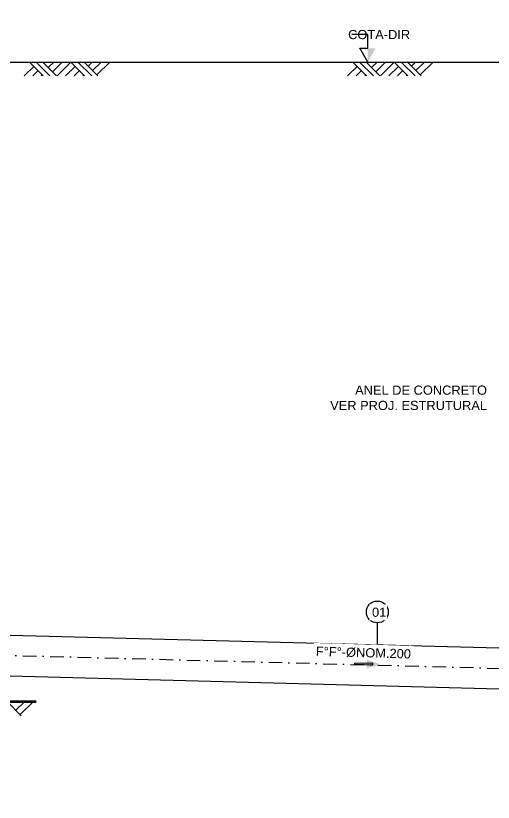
# Model space of a CAD drawing. Extents: x -160 to 364724, y -100 to 7353297.
# Drawn here: x 361329.1 to 361505.7, y 7349176.6 to 7349467.7 of the extents above; entities that cross this region are included whole.
import ezdxf
from ezdxf.enums import TextEntityAlignment as Align

# ---------------------------------------------------------------- set-up
doc = ezdxf.new("R2010")
doc.units = 0
doc.header["$LTSCALE"] = 5
doc.linetypes.add('HIDDEN', pattern=[0.375, 0.25, -0.125])
doc.linetypes.add('SGC_DASHDOT', pattern=[1, 0.5, -0.25, 0, -0.25])
for name, color, linetype in [('BOLA LM', 1, 'Continuous'), ('GER-SIMBOLOS', 1, 'Continuous'), ('Q-PLATO', 5, 'Continuous'), ('SANC_COTAS', 1, 'Continuous'), ('SANC_TEXTO', 2, 'Continuous'), ('SGC-Eixos', 253, 'SGC_DASHDOT'), ('SGC-Tubos (Desenho Bifilar)', 3, 'Continuous'), ('TERRENO', 6, 'Continuous'), ('VISTA 2', 2, 'Continuous')]:
    doc.layers.add(name, color=color, linetype=linetype)
doc.styles.add('R-80', font='arial.ttf')
doc.styles.get("Standard").update_dxf_attribs({"font": 'arial.ttf'})

msp = doc.modelspace()

# ---------------------------------------------------------------- linework, layer by layer
at = {"layer": 'BOLA LM'}
msp.add_line((361462.836, 7349242.973), (361462.836, 7349235.222), dxfattribs=at)
msp.add_circle((361462.836, 7349247.002), 4.03, dxfattribs=at)
at = {"layer": 'GER-SIMBOLOS', "linetype": 'Continuous'}
for p, q in [((361459.28, 7349460.733), (361453.396, 7349460.733)), ((361459.28, 7349450.541), (361456.338, 7349455.637)), ((361456.338, 7349455.637), (361459.28, 7349455.637))]:
    msp.add_line(p, q, dxfattribs=at)
at = {"layer": 'GER-SIMBOLOS'}
for p, q in [((361459.28, 7349455.637), (361459.28, 7349460.733)), ((361332.284, 7349445.445), (361335.79, 7349448.951)), ((361339.311, 7349445.445), (361334.215, 7349450.541)), ((361341.788, 7349445.445), (361336.692, 7349450.541)), ((361344.229, 7349445.445), (361339.133, 7349450.541)), ((361339.644, 7349450.192), (361339.993, 7349450.541)), ((361341.226, 7349448.61), (361343.157, 7349450.541)), ((361342.808, 7349447.028), (361346.322, 7349450.541)), ((361344.391, 7349445.445), (361349.487, 7349450.541)), ((361347.571, 7349445.445), (361351.077, 7349448.951)), ((361354.583, 7349445.445), (361349.487, 7349450.541)), ((361357.203, 7349445.445), (361352.107, 7349450.541)), ((361359.465, 7349445.445), (361354.369, 7349450.541)), ((361355.887, 7349449.023), (361357.405, 7349450.541)), ((361357.469, 7349447.441), (361360.684, 7349450.541)), ((361359.052, 7349445.858), (361363.907, 7349450.541)), ((361451.865, 7349445.445), (361455.371, 7349448.951)), ((361458.892, 7349445.445), (361453.796, 7349450.541)), ((361461.369, 7349445.445), (361456.273, 7349450.541)), ((361463.81, 7349445.445), (361458.714, 7349450.541)), ((361459.225, 7349450.192), (361459.574, 7349450.541)), ((361460.808, 7349448.61), (361462.739, 7349450.541)), ((361462.39, 7349447.028), (361465.903, 7349450.541)), ((361463.972, 7349445.445), (361469.068, 7349450.541)), ((361467.152, 7349445.445), (361470.658, 7349448.951)), ((361474.164, 7349445.445), (361469.068, 7349450.541)), ((361476.785, 7349445.445), (361471.689, 7349450.541)), ((361479.046, 7349445.445), (361473.95, 7349450.541)), ((361475.468, 7349449.023), (361476.987, 7349450.541)), ((361477.051, 7349447.441), (361480.266, 7349450.541)), ((361478.633, 7349445.858), (361483.489, 7349450.541)), ((361335.448, 7349445.445), (361337.372, 7349447.369)), ((361350.735, 7349445.445), (361352.659, 7349447.369)), ((361455.03, 7349445.445), (361456.953, 7349447.369)), ((361470.317, 7349445.445), (361472.24, 7349447.369)), ((361338.613, 7349445.445), (361338.954, 7349445.786)), ((361353.9, 7349445.445), (361354.241, 7349445.786)), ((361458.194, 7349445.445), (361458.536, 7349445.786)), ((361473.482, 7349445.445), (361473.823, 7349445.786)), ((361331.149, 7349208.615), (361326.053, 7349213.711)), ((361329.154, 7349210.611), (361332.369, 7349213.711)), ((361330.736, 7349209.028), (361335.592, 7349213.711))]:
    msp.add_line(p, q, dxfattribs=at)
at = {"layer": 'GER-SIMBOLOS', "linetype": 'Continuous'}
msp.add_solid([(361459.28, 7349455.637), (361462.222, 7349455.637), (361459.28, 7349450.541)], dxfattribs=at)
at = {"layer": 'Q-PLATO'}
msp.add_circle((361476.319, 7349234.441), 463.496, dxfattribs=at)
at = {"layer": 'SGC-Tubos (Desenho Bifilar)'}
for p, q in [((361300.918, 7349239.164), (361550.035, 7349232.573)), ((361315.908, 7349223.66), (361550.035, 7349217.489))]:
    msp.add_line(p, q, dxfattribs=at)
at = {"layer": 'TERRENO'}
msp.add_line((361285.749, 7349450.541), (361606, 7349450.541), dxfattribs=at)
at = {"layer": 'VISTA 2', "linetype": 'Continuous', "lineweight": 53}
msp.add_line((361336.65, 7349213.711), (361183.051, 7349213.711), dxfattribs=at)

# ---------------------------------------------------------------- texts
at = {"layer": 'GER-SIMBOLOS', "color": 7, "linetype": 'Continuous'}
msp.add_attdef('COTA-DIR', text='', height=3.397, dxfattribs=at).set_placement((361452.037, 7349460.733), align=Align.MIDDLE_LEFT)

# ---------------------------------------------------------------- next in the draw order: wipeouts: each hides what was drawn before it
for points, layer in [([(361444.389, 7349320.384), (361504.593, 7349320.384), (361504.593, 7349332), (361444.389, 7349332)], 'SANC_COTAS'), ([(361459.878, 7349243.969), (361466.467, 7349243.969), (361466.467, 7349249.816), (361459.878, 7349249.816)], 'SANC_TEXTO'), ([(361439.221, 7349229.491), (361476.142, 7349228.406), (361476.319, 7349234.441), (361439.398, 7349235.525)], 'SANC_TEXTO')]:
    msp.add_wipeout(points).dxf.layer = layer

# ---------------------------------------------------------------- next in the draw order: hatches: boundary and pattern name
at = {"linetype": 'HIDDEN', "ltscale": 40}
for points in [[(361461.2, 7349227.885), (361461.176, 7349227.439), (361454.406, 7349227.632), (361454.43, 7349228.078)], [(361459.028, 7349229.288), (361464.223, 7349227.567), (361458.938, 7349226.144)]]:
    msp.add_hatch(color=256, dxfattribs=at).paths.add_polyline_path(points)

# ---------------------------------------------------------------- next in the draw order: linework, layer by layer
for p, q in [((361454.43, 7349228.078), (361454.406, 7349227.632)), ((361461.2, 7349227.885), (361454.43, 7349228.078)), ((361461.176, 7349227.439), (361461.2, 7349227.885)), ((361454.406, 7349227.632), (361461.176, 7349227.439))]:
    msp.add_line(p, q, dxfattribs=at)
at = {"layer": 'SGC-Eixos', "ltscale": 2}
msp.add_line((361291.413, 7349231.884), (361550.035, 7349225.031), dxfattribs=at)

# ---------------------------------------------------------------- next in the draw order: texts
at = {"layer": 'SANC_COTAS', "color": 2, "insert": (361503.404, 7349330.811), "char_height": 3.39726, "attachment_point": 3, "style": 'R-80'}
msp.add_mtext('\\pxqr;ANEL DE CONCRETO\\PVER PROJ. ESTRUTURAL', dxfattribs=at)
at = {"layer": 'SANC_TEXTO', "style": 'R-80'}
msp.add_text('01', height=3.3973, dxfattribs=at).set_placement((361463.51, 7349245.216), align=Align.CENTER)
msp.add_text('F°F°-ØNOM.200', height=3.39726, rotation=358.31733, dxfattribs=at).set_placement((361440.059, 7349230.792))

doc.saveas('drawing.dxf')
